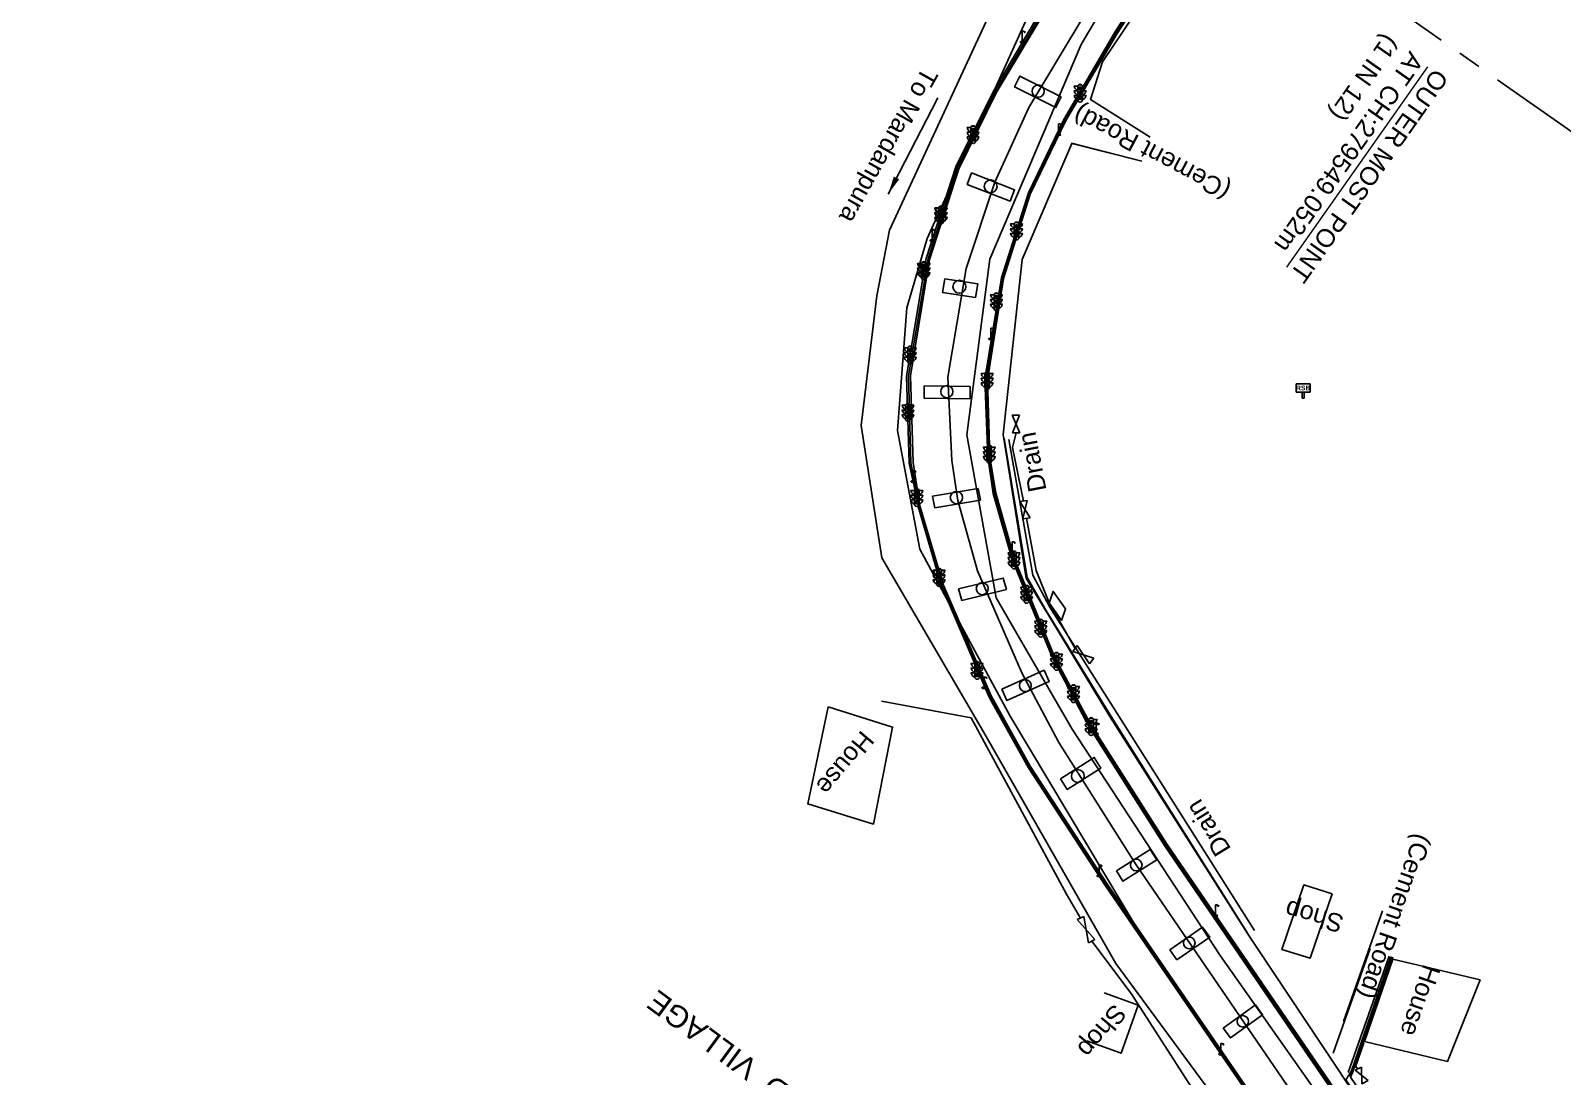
# Model space of a CAD drawing. Header units: metres. Extents: x 646303 to 662875, y 3366650 to 3378730.
# Drawn here: x 661105.9 to 661317.6, y 3367594.7 to 3367739.2 of the extents above; entities that cross this region are included whole.
import ezdxf
from ezdxf.enums import TextEntityAlignment as Align

# ---------------------------------------------------------------- set-up
doc = ezdxf.new("R2010")
doc.units = ezdxf.units.M
doc.header["$MEASUREMENT"] = 0
doc.header["$PDMODE"] = 3
doc.header["$PDSIZE"] = 0.5
doc.linetypes.add('CENTER', pattern=[50.8, 31.75, -6.35, 6.35, -6.35])
doc.layers.add('BOUNDARY DIMENTION', color=10, linetype='Continuous', lineweight=0)
doc.layers.add("SHAMBU STN. SRJ's", color=251, linetype='Continuous', lineweight=0)
for name, color, linetype in [('BRIDGE_PARAPET', 7, 'Continuous'), ('COMMERCIAL_BLD_PUC', 251, 'Continuous'), ('COMPOUND_WALL', 251, 'Continuous'), ('DFCC Boundary', 6, 'CENTER'), ('DRAIN_BOTTOM', 5, 'Continuous'), ('DRAIN_TOP', 5, 'Continuous'), ('Gate', 251, 'Continuous'), ('GRILL', 251, 'Continuous'), ('LAMP_POST', 7, 'Continuous'), ('NAME_BOARD', 251, 'Continuous'), ('PIER_OR_ABUTMENT', 7, 'Continuous'), ('RESIDENTIAL_BL_PUC', 251, 'Continuous'), ('RESIDENTIAL_BL_SEMI', 251, 'Continuous'), ('Sign Board', 251, 'Continuous'), ('SIGNAL_POST', 8, 'Continuous'), ('SUB_ROAD_CENTRE', 34, 'Continuous'), ('SUB_ROAD_EDGE', 34, 'Continuous'), ('TOPO_GATE', 251, 'Continuous'), ('TOPO_TEXT', 251, 'Continuous'), ('Village Name', 7, 'Continuous')]:
    doc.layers.add(name, color=color, linetype=linetype)
doc.styles.add('NB', font='swissbo.ttf', dxfattribs={"height": 1.5})
doc.styles.get("Standard").update_dxf_attribs({"font": 'arial.ttf'})
doc.styles.add('Style-Arial', font='arial.ttf')
doc.styles.add('Vill txt', font='arial.ttf', dxfattribs={"height": 3})
doc.dimstyles.new('DIM', dxfattribs={"dimtxt": 2.5, "dimasz": 2.5, "dimexe": 0.18, "dimexo": 0.0625, "dimgap": 0.09, "dimtad": 0, "dimtih": 1, "dimtoh": 1, "dimdec": 3, "dimzin": 0, "dimdsep": 46, "dimtxsty": 'Standard', "dimcen": 0.09, "dimadec": 0, "dimazin": 0, "dimtfac": 1, "dimtdec": 3, "dimtofl": 0, "dimtmove": 0, "dimatfit": 3, "dimfxl": 1, "dimtolj": 1, "dimtzin": 0, "dimarcsym": 0})
doc.dimstyles.new('ISO-25', dxfattribs={"dimtxt": 2.5, "dimasz": 2.5, "dimexe": 1.25, "dimexo": 0.625, "dimtad": 1, "dimtxsty": 'Standard', "dimcen": 2.5, "dimadec": 0, "dimazin": 0, "dimtfac": 1, "dimtmove": 0, "dimatfit": 3, "dimfxl": 1, "dimarcsym": 0})

# ---------------------------------------------------------------- blocks, each defined once
blk = doc.blocks.new('GT')
at = {"layer": 'Gate'}
for p, q in [((-0.5, -0.5), (-0.5, 0.5)), ((-0.5, 0.5), (0.5, -0.5)), ((0.5, 0.5), (0.5, -0.5))]:
    blk.add_line(p, q, dxfattribs=at)
blk.add_lwpolyline([(0.5, 0.5), (-0.5, -0.5)], dxfattribs=at)
blk = doc.blocks.new('LP')
for points in [[(0, 0), (0, 1.5)], [(0.25, 1.35), (0.44, 1.35)]]:
    blk.add_lwpolyline(points)
for centre, radius, start, end in [((0.07, 0.99), 0.519, 57.6425, 97.3165), ((0.34, 1.33), 0.094, 11.7012, 168.0476)]:
    blk.add_arc(centre, radius, start, end)
at = {"extrusion": (0, 0, -1)}
blk.add_ellipse((0, 0.01), major_axis=(0.308, 0), ratio=0.400495, dxfattribs=at)
blk.add_ellipse((0.35, 1.36), major_axis=(0.0017, 0.0438), ratio=0.461056, start_param=1.74022, end_param=4.575836)
blk = doc.blocks.new('RSB')
at = {"layer": 'Sign Board'}
for p, q in [((-0.98, 0.82), (-0.98, 1.98)), ((-0.98, 1.98), (0.98, 1.98)), ((-0.98, 0.82), (0.98, 0.82)), ((-0.13, 0.82), (-0.13, 0)), ((-0.13, 0), (0.13, 0)), ((0.13, 0.82), (0.13, 0)), ((0.98, 1.98), (0.98, 0.82))]:
    blk.add_line(p, q, dxfattribs=at)
at = {"layer": 'Sign Board', "style": 'NB', "width": 1.025371}
blk.add_text('RSB', height=0.65, dxfattribs=at).set_placement((0, 1.4), align=Align.MIDDLE)
blk = doc.blocks.new('SIG')
for color, points in [(1, [(-0.22, 0.42, 0.180295), (-0.01, 0.33, -0.00255), (0.01, 0.33, -0.00255), (0.02, 0.33, 0.180295), (0.23, 0.42, -0.002654), (0.25, 0.44, 0.184495), (0.33, 0.65, 1.000001), (-0.32, 0.65, 0.184495), (-0.24, 0.44, -0.002654)]), (2, [(0.23, -0.23, -0.002654), (0.25, -0.21, 0.184495), (0.33, 0.01, 1.000001), (-0.32, 0.01, 0.184495), (-0.24, -0.21, -0.002654), (-0.22, -0.23, 0.180295), (-0.01, -0.32, -0.00255), (0.01, -0.32, -0.00255), (0.02, -0.32, 0.180295)]), (3, [(0.23, -0.88, -0.002654), (0.25, -0.86, 0.184495), (0.33, -0.64, 1.000001), (-0.32, -0.64, 0.184495), (-0.24, -0.86, -0.002654), (-0.22, -0.88, 0.395599)])]:
    blk.add_hatch(color=color).paths.add_polyline_path(points)
for p, q in [((-0.31, 0.98), (-0.32, -0.9)), ((0.33, -0.9), (0.32, 0.98))]:
    blk.add_line(p, q)
for points in [[(-0.31, 0.98), (-0.81, 0.98, 0.198758), (-0.42, 0.41, 0.003814), (-0.31, 0.39, 0.003814)], [(-0.31, 0.33), (-0.81, 0.33, 0.198758), (-0.42, -0.23, 0.003727), (-0.32, -0.26, 0.003727)], [(0.32, 0.98), (0.82, 0.98, -0.198758), (0.44, 0.41, -0.003814), (0.32, 0.39, -0.003814)], [(0.32, 0.33), (0.82, 0.33, -0.198758), (0.44, -0.23, -0.003727), (0.33, -0.26, -0.003727)], [(-0.32, -0.32), (-0.81, -0.32, 0.198758), (-0.42, -0.88, 0.003639), (-0.32, -0.9)], [(0.33, -0.32), (0.82, -0.32, -0.198758), (0.44, -0.88, -0.003639), (0.33, -0.9)]]:
    blk.add_lwpolyline(points, format="xyb")
for centre, radius, start, end in [((0.01, 0.91), 0.324, 12.4049, 167.5951), ((0.01, 0.81), 0.357, 27.7578, 152.2422), ((0.01, -0.9), 0.324, 181.4572, 358.5428)]:
    blk.add_arc(centre, radius, start, end)
blk = doc.blocks.new('*D1461')
at = {"layer": 'BOUNDARY DIMENTION', "color": 0, "lineweight": -2, "transparency": 16777216}
for p, q in [((662244.85, 3367095.44), (662244.16, 3367095.87)), ((662242.98, 3367093.66), (662239.54, 3367088.19)), ((662233.82, 3367079.1), (662238.08, 3367085.88)), ((662233.03, 3367076.64), (662232.33, 3367077.07))]:
    blk.add_line(p, q, dxfattribs=at)
at = {"layer": 'BOUNDARY DIMENTION', "color": 0, "transparency": 16777216}
for points in [[(662242.62, 3367093.88), (662243.33, 3367093.44), (662244.31, 3367095.78)], [(662233.46, 3367079.32), (662234.17, 3367078.87), (662232.49, 3367076.98)]]:
    blk.add_solid(points, dxfattribs=at)
at = {"layer": 'Defpoints', "color": 0, "linetype": 'Continuous', "ltscale": 0.5, "transparency": 16777216}
for p in [(647418.1, 3377902.15), (647420.31, 3377900.52), (647398.68, 3377871.33)]:
    blk.add_point(p, dxfattribs=at)
at = {"layer": 'Defpoints', "color": 0, "transparency": 16777216}
for p in [(662244.31, 3367095.78), (662244.9, 3367095.41), (662233.08, 3367076.61)]:
    blk.add_point(p, dxfattribs=at)
at = {"layer": 'DFCC Boundary', "color": 0, "linetype": 'Continuous', "lineweight": -2, "ltscale": 0.5, "transparency": 16777216}
for p, q in [((647420.26, 3377900.55), (647417.96, 3377902.26)), ((647416.61, 3377900.14), (647413.17, 3377895.5)), ((647397.96, 3377874.97), (647411.54, 3377893.3)), ((647398.63, 3377871.36), (647396.32, 3377873.07))]:
    blk.add_line(p, q, dxfattribs=at)
at = {"layer": 'DFCC Boundary', "color": 0, "linetype": 'Continuous', "ltscale": 0.5, "transparency": 16777216}
for points in [[(647416.28, 3377900.39), (647416.95, 3377899.9), (647418.1, 3377902.15)], [(647397.62, 3377875.22), (647398.29, 3377874.72), (647396.47, 3377872.96)]]:
    blk.add_solid(points, dxfattribs=at)
at = {"layer": 'BOUNDARY DIMENTION', "color": 0, "transparency": 16777216, "insert": (662238.81, 3367087.03), "char_height": 2.5, "attachment_point": 5, "rotation": 145}
blk.add_mtext('\\A1;22.208 m', dxfattribs=at)
at = {"layer": 'DFCC Boundary', "color": 0, "linetype": 'Continuous', "ltscale": 0.5, "transparency": 16777216, "insert": (647412.36, 3377894.4), "char_height": 2.5, "attachment_point": 5, "rotation": 145}
blk.add_mtext('\\A1;36.332 m', dxfattribs=at)
blk = doc.blocks.new('*D1462')
at = {"layer": 'BOUNDARY DIMENTION', "color": 0, "lineweight": -2, "transparency": 16777216}
for p, q in [((662551.8, 3366887.49), (662550.44, 3366888.48)), ((662549.11, 3366886.35), (662541.43, 3366875.79)), ((662534.84, 3366866.73), (662539.82, 3366873.58)), ((662534.58, 3366863.83), (662533.22, 3366864.82))]:
    blk.add_line(p, q, dxfattribs=at)
at = {"layer": 'BOUNDARY DIMENTION', "color": 0, "transparency": 16777216}
for points in [[(662548.78, 3366886.6), (662549.45, 3366886.11), (662550.58, 3366888.38)], [(662534.5, 3366866.98), (662535.18, 3366866.49), (662533.37, 3366864.71)]]:
    blk.add_solid(points, dxfattribs=at)
at = {"layer": 'Defpoints', "color": 0, "linetype": 'Continuous', "ltscale": 0.5, "transparency": 16777216}
for p in [(647247.45, 3378028.49), (647249.19, 3378027.21), (647225.93, 3377999.21)]:
    blk.add_point(p, dxfattribs=at)
at = {"layer": 'Defpoints', "color": 0, "transparency": 16777216}
for p in [(662551.85, 3366887.45), (662533.37, 3366864.71), (662534.63, 3366863.79)]:
    blk.add_point(p, dxfattribs=at)
at = {"layer": 'DFCC Boundary', "color": 0, "linetype": 'Continuous', "lineweight": -2, "ltscale": 0.5, "transparency": 16777216}
for p, q in [((647247.5, 3378028.45), (647249.34, 3378027.1)), ((647247.71, 3378025.19), (647242.02, 3378017.45)), ((647229.16, 3377999.94), (647240.4, 3378015.24)), ((647225.98, 3377999.17), (647227.82, 3377997.82))]:
    blk.add_line(p, q, dxfattribs=at)
at = {"layer": 'DFCC Boundary', "color": 0, "linetype": 'Continuous', "ltscale": 0.5, "transparency": 16777216}
for points in [[(647247.37, 3378025.44), (647248.05, 3378024.94), (647249.19, 3378027.21)], [(647228.82, 3378000.19), (647229.49, 3377999.7), (647227.68, 3377997.93)]]:
    blk.add_solid(points, dxfattribs=at)
at = {"layer": 'BOUNDARY DIMENTION', "color": 0, "transparency": 16777216, "insert": (662540.62, 3366874.68), "char_height": 2.5, "attachment_point": 5, "rotation": 145}
blk.add_mtext('\\A1;29.264 m', dxfattribs=at)
at = {"layer": 'DFCC Boundary', "color": 0, "linetype": 'Continuous', "ltscale": 0.5, "transparency": 16777216, "insert": (647241.21, 3378016.35), "char_height": 2.5, "attachment_point": 5, "rotation": 145}
blk.add_mtext('\\A1;36.332 m', dxfattribs=at)
blk = doc.blocks.new('*D1463')
at = {"layer": 'BOUNDARY DIMENTION', "color": 0, "lineweight": -2, "transparency": 16777216}
for p, q in [((662172.51, 3367140.93), (662173.68, 3367140.19)), ((662172.2, 3367138.17), (662169.01, 3367133.1)), ((662164.89, 3367126.55), (662167.55, 3367130.78)), ((662162.55, 3367125.07), (662163.71, 3367124.34))]:
    blk.add_line(p, q, dxfattribs=at)
at = {"layer": 'BOUNDARY DIMENTION', "color": 0, "transparency": 16777216}
for points in [[(662171.85, 3367138.39), (662172.55, 3367137.95), (662173.53, 3367140.29)], [(662164.54, 3367126.77), (662165.24, 3367126.33), (662163.56, 3367124.44)]]:
    blk.add_solid(points, dxfattribs=at)
at = {"layer": 'Defpoints', "color": 0, "linetype": 'Continuous', "ltscale": 0.5, "transparency": 16777216}
for p in [(647211.24, 3378055.28), (647211.52, 3378055.08), (647189.88, 3378025.9)]:
    blk.add_point(p, dxfattribs=at)
at = {"layer": 'Defpoints', "color": 0, "transparency": 16777216}
for p in [(662172.46, 3367140.96), (662173.53, 3367140.29), (662162.49, 3367125.11)]:
    blk.add_point(p, dxfattribs=at)
at = {"layer": 'DFCC Boundary', "color": 0, "linetype": 'Continuous', "lineweight": -2, "ltscale": 0.5, "transparency": 16777216}
for p, q in [((647211.47, 3378055.12), (647211.1, 3378055.39)), ((647209.75, 3378053.28), (647208.18, 3378051.16)), ((647191.09, 3378028.11), (647206.55, 3378048.96)), ((647189.83, 3378025.93), (647189.46, 3378026.21))]:
    blk.add_line(p, q, dxfattribs=at)
at = {"layer": 'DFCC Boundary', "color": 0, "linetype": 'Continuous', "ltscale": 0.5, "transparency": 16777216}
for points in [[(647209.42, 3378053.52), (647210.09, 3378053.03), (647211.24, 3378055.28)], [(647190.76, 3378028.36), (647191.43, 3378027.86), (647189.6, 3378026.1)]]:
    blk.add_solid(points, dxfattribs=at)
at = {"layer": 'BOUNDARY DIMENTION', "color": 0, "transparency": 16777216, "insert": (662168.28, 3367131.94), "char_height": 2.5, "attachment_point": 5, "rotation": 145}
blk.add_mtext('\\A1;18.726 m', dxfattribs=at)
at = {"layer": 'DFCC Boundary', "color": 0, "linetype": 'Continuous', "ltscale": 0.5, "transparency": 16777216, "insert": (647207.37, 3378050.06), "char_height": 2.5, "attachment_point": 5, "rotation": 145}
blk.add_mtext('\\A1;36.332 m', dxfattribs=at)

msp = doc.modelspace()

# ---------------------------------------------------------------- linework, layer by layer
at = {"layer": 'BRIDGE_PARAPET', "linetype": 'Continuous'}
for points in [[(661331.305, 3367866.073, 281.358), (661317.799, 3367846.869, 281.744), (661316.599, 3367845.024, 281.838), (661288.314, 3367804.445, 281.913), (661284.716, 3367799.18, 281.919), (661258.579, 3367761.511, 281.794), (661247.045, 3367744.448, 281.614), (661238.994, 3367730.801, 281.196), (661233.755, 3367720.339, 280.903), (661229.66, 3367707.682, 280.622), (661226.979, 3367691.404, 280.112), (661227.308, 3367679.408, 279.746), (661228.623, 3367673.46, 279.563), (661231.834, 3367662.536, 279.174), (661238.475, 3367647.123, 278.543), (661243.869, 3367637.373, 278.109), (661254.542, 3367621.073, 277.414), (661285.184, 3367576.397, 275.581)], [(661285.3051, 3367576.5252, 275.584), (661254.6631, 3367621.2012, 277.417), (661243.9901, 3367637.5012, 278.112), (661238.5961, 3367647.2512, 278.546), (661231.9551, 3367662.6642, 279.177), (661228.7441, 3367673.5882, 279.566), (661227.57, 3367679.445, 279.733), (661227.22, 3367691.452, 280.123), (661229.966, 3367707.624, 280.618), (661234.012, 3367720.29, 280.919), (661239.17, 3367730.628, 281.193), (661247.28, 3367744.309, 281.644), (661258.733, 3367761.395, 281.797), (661284.976, 3367798.97, 281.907), (661288.593, 3367804.363, 281.91), (661316.736, 3367844.864, 281.844), (661318.014, 3367846.68, 281.741), (661331.484, 3367865.892, 281.363)], [(661339.861, 3367860.564, 281.34), (661324.108, 3367837.765, 281.858), (661303.929, 3367808.824, 281.91), (661296.109, 3367797.41, 281.935), (661266.985, 3367755.747, 281.951), (661255.8565, 3367738.9405, 281.547), (661248.7465, 3367726.8715, 281.093), (661243.8168, 3367716.608, 280.685), (661240.1338, 3367704.873, 280.21), (661237.9108, 3367690.825, 279.62), (661238.2068, 3367680.176, 279.257), (661239.0428, 3367675.175, 279.122), (661241.6438, 3367666.026, 278.836), (661247.2762, 3367652.4159, 278.4116), (661252.1499, 3367643.2257, 278.0291), (661262.7949, 3367626.5368, 277.364), (661314.433, 3367551.392, 274.247), (661330.948, 3367527.324, 273.413), (661356.6081, 3367489.5921, 271.993), (661390.365, 3367440.158, 270.289), (661406.95, 3367415.797, 269.378), (661407.0561, 3367415.8794, 269.392)], [(661407.0561, 3367415.8794, 269.392), (661390.548, 3367440.318, 270.275), (661356.754, 3367489.706, 271.996), (661331.0691, 3367527.4522, 273.416), (661314.5541, 3367551.5202, 274.25), (661262.916, 3367626.665, 277.367), (661252.297, 3367643.307, 278.03), (661247.425, 3367652.48, 278.412), (661241.79, 3367666.069, 278.836), (661239.189, 3367675.218, 279.122), (661238.353, 3367680.219, 279.257), (661238.057, 3367690.868, 279.62), (661240.28, 3367704.916, 280.21), (661243.963, 3367716.651, 280.685), (661248.874, 3367726.78, 281.09), (661255.984, 3367738.849, 281.544), (661267.158, 3367755.549, 281.779), (661296.416, 3367797.228, 281.935), (661304.188, 3367808.671, 281.872), (661324.349, 3367837.714, 281.75), (661340.164, 3367860.44, 281.346)]]:
    msp.add_polyline3d(points, dxfattribs=at)
at = {"layer": 'COMMERCIAL_BLD_PUC', "linetype": 'Continuous'}
msp.add_polyline3d([(661285.777, 3367619.907, 270.943), (661282.749, 3367611.011, 271.831), (661278.835, 3367612.191, 270.674), (661281.8765, 3367621.1266, 270.674)], close=True, dxfattribs=at)
msp.add_polyline3d([(661254.2698, 3367606.1947, 269.896), (661258.9771, 3367604.509, 269.896), (661256.604, 3367597.882, 268.958), (661251.8967, 3367599.5677, 268.958)], dxfattribs=at)
at = {"layer": 'COMPOUND_WALL', "linetype": 'Continuous'}
for points in [[(661243.126, 3367674.162, 269.702), (661241.611, 3367681.539, 269.472), (661242.101, 3367683.588, 270.056)], [(661250.247, 3367653.794, 269.922), (661246.689, 3367660.089, 269.922), (661244.885, 3367664.589, 269.731), (661243.547, 3367671.798, 269.711)], [(661250.987, 3367616.553, 268.022), (661249.058, 3367619.86, 269.328), (661235.876, 3367644.234, 269.527), (661223.519, 3367646.504, 269.102)], [(661292.72, 3367617.524, 268.72), (661287.369, 3367602.244, 269.098)], [(661276.29, 3367579.226, 268.051), (661271.793, 3367584.723, 267.817), (661258.013, 3367606.107, 268.397), (661252.582, 3367613.339, 268.072)], [(661289.392, 3367595.742, 269.162), (661289.013, 3367595.99, 269.409), (661290.162, 3367599.3, 269.316)]]:
    msp.add_polyline3d(points, dxfattribs=at)
at = {"layer": 'DFCC Boundary', "ltscale": 0.5, "flags": 128}
msp.add_lwpolyline([(662565.6431, 3366842.0459), (662548.217, 3366854.2838), (662532.9064, 3366864.9999), (662517.5595, 3366875.7415), (662503.9915, 3366885.2805), (662490.4749, 3366894.7833), (662474.3945, 3366906.0736), (662458.24, 3366917.4159), (662441.4584, 3366929.1606), (662424.5366, 3366941.0035), (662407.7649, 3366952.7786), (662401.9048, 3366956.8928), (662320.9687, 3367015.5234), (662173.0911, 3367118.297), (662018.0169, 3367217.942), (662022.9408, 3367225.2355), (661945.6773, 3367280.5926), (661744.5178, 3367412.7853), (661728.4159, 3367389.8783), (661409.5023, 3367613.7762), (661431.3001, 3367645.1669), (661427.7408, 3367647.6718), (661418.8583, 3367653.9104), (661409.9095, 3367660.1956), (661395.2505, 3367670.5394), (661384.8196, 3367677.9127), (661375.1078, 3367684.7268), (661367.5374, 3367690.0517), (661358.0886, 3367696.6907), (661348.6239, 3367703.3322), (661344.5162, 3367706.2202), (661344.9668, 3367706.8618), (661335.3627, 3367713.6144), (661327.3851, 3367719.2077), (661318.2791, 3367725.5812), (661309.8813, 3367731.4842), (661284.4315, 3367749.4044), (661267.3402, 3367761.4491), (661243.4783, 3367778.4888), (661216.7453, 3367741.0546), (661213.241, 3367743.5572), (661195.5836, 3367756.6071), (661177.9702, 3367769.626), (661156.4467, 3367785.8356), (661148.0607, 3367792.1995), (661133.6905, 3367803.0041), (661119.5191, 3367813.6733), (661105.6946, 3367823.9215), (661093.9054, 3367832.6241), (661077.5228, 3367844.5054), (661061.2799, 3367856.285), (661045.32, 3367867.5775), (661029.0726, 3367879.0734), (661013.2584, 3367890.1762), (660997.2782, 3367901.3956), (660980.9788, 3367912.8451), (660964.6327, 3367924.3276), (660947.3461, 3367936.4864), (660930.1333, 3367948.5934), (660912.5707, 3367960.9093), (660894.9306, 3367973.2796), (660877.6422, 3367985.4277), (660860.2634, 3367997.6393), (660842.9781, 3368009.8166), (660825.4983, 3368022.131), (660811.339, 3368032.2028), (660797.4119, 3368042.1094), (660782.5128, 3368052.5993), (660767.4808, 3368063.1827), (660751.0012, 3368074.7254), (660734.3125, 3368086.4147), (660719.3275, 3368096.9585), (660704.3795, 3368107.4761), (660688.7093, 3368118.477), (660672.9397, 3368129.5475), (660655.797, 3368141.5941), (660638.5652, 3368153.7032), (660622.8618, 3368164.7374), (660607.1396, 3368175.7847), (660591.9852, 3368186.3839), (660576.7315, 3368197.0526), (660560.3095, 3368208.6108), (660544.116, 3368220.0082), (660528.3397, 3368231.0748), (660512.5414, 3368242.1568), (660497.4509, 3368252.7533), (660482.4222, 3368263.3065), (660466.968, 3368274.1704), (660451.6169, 3368284.9618), (660435.5277, 3368296.2674), (660419.4587, 3368307.5588), (660403.2343, 3368318.9753), (660387.0692, 3368330.3501), (660371.9016, 3368340.9863), (660362.0092, 3368347.9233), (660341.7308, 3368362.192), (660326.8725, 3368372.6492), (660312.0627, 3368383.0453), (660297.0115, 3368393.6109), (660281.2321, 3368404.7091), (660265.4328, 3368415.8212), (660253.8818, 3368423.9326), (660242.0763, 3368432.2231), (660226.6332, 3368443.1155), (660211.0272, 3368454.1226), (660195.2302, 3368465.2236), (660179.3654, 3368476.3723), (660162.5154, 3368488.1794), (660145.4635, 3368500.1281), (660129.3603, 3368511.4565), (660113.1961, 3368522.8278), (660097.2382, 3368534.0507), (660081.2523, 3368545.2932), (660064.458, 3368557.1251), (660047.7677, 3368568.8837), (660032.4691, 3368579.6352), (660017.2758, 3368590.3126), (660000.1632, 3368602.3052), (659983.0731, 3368614.282), (659967.2319, 3368625.4031), (659951.3427, 3368636.5582), (659932.0647, 3368650.1756), (659913.1258, 3368663.5536), (659898.2493, 3368674.0163), (659881.7667, 3368685.6055), (659866.0047, 3368696.7435), (659850.3373, 3368707.8146), (659834.6333, 3368718.8575), (659818.6461, 3368730.0995), (659804.3398, 3368740.181), (659789.9481, 3368750.3227), (659772.9194, 3368762.3136), (659755.8766, 3368774.3145), (659741.0752, 3368784.7603), (659726.3396, 3368795.1596), (659712.011, 3368805.2432), (659697.6029, 3368815.3827), (659684.3535, 3368824.7302), (659671.1528, 3368834.0432), (659654.2885, 3368845.8933), (659636.8714, 3368858.1319), (659622.1467, 3368868.7872), (659608.2832, 3368878.8192), (659592.7424, 3368889.7844), (659576.9096, 3368900.9551), (659562.5868, 3368911.0537), (659553.5917, 3368917.3959), (659534.7433, 3368930.6917), (659521.2685, 3368940.2021), (659508.0292, 3368949.5538), (659494.8098, 3368958.8914), (659481.3273, 3368968.4018), (659467.9498, 3368977.8382), (659454.4923, 3368987.2582), (659440.7837, 3368996.854), (659425.5597, 3369007.614), (659410.0492, 3369018.5753), (659397.5675, 3369027.3641), (659384.5623, 3369036.5214), (659370.5054, 3369046.4276), (659356.4132, 3369056.3585), (659342.3201, 3369066.3092), (659331.8447, 3369073.7055), (659314.7098, 3369085.825), (659301.2296, 3369095.3614), (659287.1805, 3369105.2924), (659273.0852, 3369115.2561), (659259.8762, 3369124.5882), (659246.575, 3369133.9855), (659233.3676, 3369143.319), (659220.1207, 3369152.6803), (659206.3404, 3369162.3938), (659192.4106, 3369172.2127), (659178.3672, 3369182.1367), (659164.3785, 3369192.022), (659162.9385, 3369193.0388), (659183.6795, 3369222.4635), (659172.119, 3369230.6258), (659159.1298, 3369239.7969), (659148.6068, 3369247.2055), (659138.0069, 3369254.6684), (659119.1994, 3369267.9214), (659100.365, 3369281.1933), (659085.533, 3369291.6533), (659070.676, 3369302.1309), (659061.4534, 3369308.6334), (659052.1019, 3369315.2268), (659038.8969, 3369324.5617), (659025.7603, 3369333.8483), (659012.2746, 3369343.3047), (659000.2935, 3369351.7058), (658985.7542, 3369361.9126), (658972.701, 3369371.0824), (658959.9309, 3369380.1093), (658947.2513, 3369389.0721), (658932.3759, 3369399.5827), (658921.8345, 3369407.031), (658905.9406, 3369418.2511), (658894.3687, 3369426.4196), (658881.1048, 3369435.7663), (658867.8714, 3369445.0915), (658853.3089, 3369455.3761), (658838.9326, 3369465.5292), (658823.5657, 3369476.1988), (658807.8953, 3369487.0791), (658792.9935, 3369497.6726), (658789.1301, 3369500.4191), (658764.5252, 3369517.7675), (658750.6615, 3369527.5465), (658735.8772, 3369537.9899), (658721.0329, 3369548.4756), (658706.8044, 3369558.4963), (658692.4812, 3369568.5836), (658679.0099, 3369578.0951), (658665.5152, 3369587.6232), (658651.2818, 3369597.6569), (658636.9905, 3369607.7316), (658622.1701, 3369618.1873), (658607.4224, 3369628.5918), (658593.6263, 3369638.3112), (658579.8399, 3369648.0238), (658566.1309, 3369657.6871), (658552.3621, 3369667.3926), (658537.8692, 3369677.626), (658523.3279, 3369687.8934), (658509.6438, 3369697.5459), (658495.8531, 3369707.2734), (658481.9269, 3369717.1048), (658467.9459, 3369726.9748), (658454.4251, 3369736.5125), (658440.9599, 3369746.011), (658427.1565, 3369755.7285), (658413.3787, 3369765.428), (658398.646, 3369775.8103), (658383.9067, 3369786.1972), (658371.4552, 3369794.9743), (658359.0483, 3369803.72), (658345.546, 3369813.2195), (658332.0048, 3369822.7464), (658318.5168, 3369832.2514), (658305.0219, 3369841.7615), (658291.2617, 3369851.4373), (658277.4987, 3369861.115), (658264.1625, 3369870.4871), (658250.7424, 3369879.918), (658237.5823, 3369889.1736), (658224.3865, 3369898.4543), (658209.4318, 3369909.0033), (658194.5636, 3369919.4914), (658180.151, 3369929.6325), (658165.7287, 3369939.7804), (658156.9292, 3369945.9856), (658133.9487, 3369962.1448), (658109.9616, 3369979.0407), (658086.1386, 3369995.8212), (658069.4823, 3370007.553), (658052.6981, 3370019.3752), (658033.9581, 3370032.6043), (658015.0826, 3370045.9289), (657994.939, 3370060.1316), (657974.6985, 3370074.4026), (657960.2252, 3370084.5842), (657945.643, 3370094.8424), (657928.629, 3370106.7917), (657911.5911, 3370118.7415), (657890.9691, 3370133.2895), (657870.7134, 3370147.5792), (657850.3966, 3370161.8284), (657830.1146, 3370176.0529), (657812.1714, 3370188.7253), (657794.2418, 3370201.388), (657775.9501, 3370214.2546), (657757.6685, 3370227.1142), (657736.4935, 3370242.019), (657715.8063, 3370256.5806), (657697.09, 3370269.7238), (657676.8418, 3370283.9453), (657670.0518, 3370288.7482), (657661.5164, 3370294.7857), (657642.367, 3370308.2307), (657623.1765, 3370321.7045), (657605.0199, 3370334.4839), (657586.8248, 3370347.2905), (657568.2781, 3370360.3555), (657549.69, 3370373.4497), (657534.1551, 3370384.3835), (657518.595, 3370395.335), (657503.5822, 3370405.9238), (657488.6113, 3370416.483), (657477.4694, 3370424.3177), (657456.7199, 3370394.899), (657452.1854, 3370398.0875), (657436.4649, 3370409.1418), (657420.2829, 3370420.542), (657404.1975, 3370431.8742), (657387.5582, 3370443.5761), (657370.8643, 3370455.3165), (657356.3586, 3370465.5498), (657342.0257, 3370475.6612), (657334.1018, 3370481.2282), (657342.1648, 3370492.6732), (657327.3432, 3370503.0861), (657304.5869, 3370519.0736), (657286.4992, 3370531.7939), (657268.5013, 3370544.451), (657251.4778, 3370556.4153), (657234.5183, 3370568.3346), (657219.7856, 3370578.7204), (657205.1604, 3370589.0304), (657189.9505, 3370599.7163), (657174.7446, 3370610.3994), (657157.229, 3370622.7139), (657139.8436, 3370634.9368), (657122.2775, 3370647.282), (657104.8724, 3370659.514), (657088.6726, 3370670.9041), (657072.3463, 3370682.3832), (657052.4463, 3370696.3561), (657032.2468, 3370710.5392), (657017.2111, 3370721.1335), (657002.3465, 3370731.6074), (656985.5169, 3370743.3847), (656968.6279, 3370755.2036), (656952.6202, 3370766.4469), (656936.5129, 3370777.7603), (656917.7376, 3370790.961), (656898.7021, 3370804.3447), (656880.5471, 3370817.1216), (656862.3859, 3370829.9029), (656845.3825, 3370841.8619), (656828.6857, 3370853.6052), (656810.2968, 3370866.5434), (656792.0928, 3370879.3517), (656770.106, 3370894.8035), (656748.097, 3370910.271), (656728.4902, 3370924.0664), (656709.0221, 3370937.7643), (656692.8289, 3370949.1481), (656676.4723, 3370960.6469), (656657.4402, 3370974.0598), (656638.281, 3370987.5622), (656621.3401, 3370999.4861), (656604.5392, 3371011.3113), (656585.7485, 3371024.5046), (656566.9099, 3371037.7317), (656537.298, 3371058.585), (656532.701, 3371052.0376), (656368.7794, 3371159.4659), (656280.7288, 3371198.5806), (656189.7218, 3371230.5142), (656096.9021, 3371265.9123), (656004.8733, 3371310.8246), (655917.3616, 3371369.3401), (655838.0052, 3371438.656), (655768.8371, 3371518.5854), (655712.6719, 3371608.6179), (655647.9895, 3371736.3311)], dxfattribs=at)
at = {"layer": 'DRAIN_BOTTOM', "linetype": 'Continuous'}
for points in [[(661288.192, 3367594.825, 267.586), (661288.4714, 3367595.3549, 267.55), (661293.994, 3367611.202, 267.587)], [(661294.08, 3367611.17, 267.59), (661288.5601, 3367595.24, 267.559), (661288.2714, 3367594.6801, 267.565)]]:
    msp.add_polyline3d(points, dxfattribs=at)
at = {"layer": 'DRAIN_TOP', "linetype": 'Continuous'}
for points in [[(661274.193, 3367614.317, 268.283), (661255.239, 3367644.415, 268.561), (661246.2176, 3367659.0682, 268.57), (661243.629, 3367663.578, 268.58), (661240.4319, 3367682.8051, 268.663)], [(661241.083, 3367682.664, 268.642), (661244.416, 3367663.908, 268.591), (661246.781, 3367659.488, 268.556), (661256.086, 3367644.817, 268.576), (661275.055, 3367614.832, 268.288)], [(661293.884, 3367611.206, 267.705), (661288.45, 3367595.464, 267.897), (661288.095, 3367594.857, 267.892), (661287.6783, 3367594.1913, 267.968), (661300.113, 3367575.671, 267.845)], [(661300.886, 3367576.21, 267.842), (661288.315, 3367594.589, 267.91), (661288.656, 3367595.295, 267.91), (661294.157, 3367611.147, 267.742)]]:
    msp.add_polyline3d(points, dxfattribs=at)
at = {"layer": 'GRILL', "linetype": 'Continuous'}
for points in [[(661390.678, 3367440.293, 270.276), (661356.804, 3367489.773, 271.998), (661331.052, 3367527.333, 273.398), (661314.459, 3367551.433, 274.241), (661293.673, 3367581.894, 275.485), (661262.978, 3367626.706, 277.368), (661252.396, 3367643.333, 278.03), (661247.471, 3367652.56, 278.411), (661241.864, 3367666.119, 278.846), (661239.297, 3367675.24, 279.124), (661238.467, 3367680.277, 279.259), (661238.146, 3367690.853, 279.618), (661240.357, 3367704.906, 280.208), (661244.064, 3367716.582, 280.687), (661248.986, 3367726.731, 281.097), (661256.072, 3367738.774, 281.531), (661266.889, 3367755.466, 281.789), (661285.165, 3367778.523, 282.081), (661290.898, 3367786.849, 282.107)], [(661322.617, 3367521.577, 273.404), (661306.14, 3367545.591, 274.324), (661285.092, 3367576.314, 275.578), (661254.478, 3367621.021, 277.413), (661243.82, 3367637.288, 278.11), (661238.382, 3367647.062, 278.55), (661231.733, 3367662.54, 279.181), (661228.56, 3367673.422, 279.57)]]:
    msp.add_polyline3d(points, dxfattribs=at)
at = {"layer": 'PIER_OR_ABUTMENT', "linetype": 'Continuous'}
for points in [[(661248.333, 3367730.03, 278.814), (661247.615, 3367728.532, 278.816), (661241.884, 3367731.38, 278.776), (661242.602, 3367732.878, 278.776)], [(661235.961, 3367719.499, 278.6), (661241.883, 3367717.175, 278.533), (661241.277, 3367715.594, 278.535), (661235.3547, 3367717.9181, 278.535)], [(661232.234, 3367704.867, 278.766), (661236.793, 3367704.179, 278.56), (661236.483, 3367702.307, 278.466), (661231.9195, 3367702.9957, 278.466)], [(661229.384, 3367690.062, 277.518), (661235.738, 3367689.974, 277.506), (661235.746, 3367688.295, 277.485), (661229.392, 3367688.383, 277.485)], [(661237.167, 3367674.302, 277.011), (661230.857, 3367673.247, 277.031), (661230.545, 3367674.833, 277.022), (661236.855, 3367675.888, 277.022)], [(661240.763, 3367661.932, 276.63), (661234.587, 3367660.436, 276.707), (661234.159, 3367662.033, 276.771), (661240.3355, 3367663.5291, 276.771)], [(661240.115, 3367648.165, 276.159), (661245.966, 3367650.777, 276.187), (661246.655, 3367649.227, 276.155), (661240.8039, 3367646.615, 276.155)], [(661248.249, 3367635.774, 276.354), (661252.914, 3367638.733, 276.363), (661253.824, 3367637.278, 276.342), (661249.159, 3367634.319, 276.342)], [(661255.955, 3367623.084, 275.222), (661260.62, 3367626.043, 275.231), (661261.53, 3367624.588, 275.21), (661256.865, 3367621.629, 275.21)], [(661263.326, 3367612.17, 274.787), (661267.864, 3367615.279, 274.819), (661268.863, 3367613.903, 274.775), (661264.3249, 3367610.7939, 274.775)], [(661270.73, 3367601.349, 274.281), (661275.189, 3367604.54, 274.254), (661276.173, 3367603.176, 274.243), (661271.7139, 3367599.985, 274.243)]]:
    msp.add_polyline3d(points, close=True, dxfattribs=at)
for centre, radius in [((661245.154, 3367730.7995, 269.22), 0.8502), ((661238.592, 3367717.6365, 269.123), 0.8887), ((661234.2675, 3367703.773, 268.915), 0.8995), ((661232.531, 3367689.2765, 269.129), 0.8447), ((661233.8605, 3367674.6425, 269.226), 0.8479), ((661237.426, 3367662.0625, 269.199), 0.8352), ((661243.382, 3367648.6635, 269.023), 0.8266), ((661250.6295, 3367636.1645, 268.546), 0.8867), ((661258.6995, 3367623.8785, 268.603), 0.8026), ((661266.0285, 3367613.11, 269.399), 0.8026), ((661273.4275, 3367602.2805, 271.287), 0.7863)]:
    msp.add_circle(centre, radius, dxfattribs=at)
at = {"layer": 'RESIDENTIAL_BL_PUC', "linetype": 'Continuous'}
for points in [[(661216.113, 3367645.71, 271.202), (661225.044, 3367642.941, 269.513), (661222.385, 3367629.537, 269.464), (661213.3095, 3367632.3508, 269.464)], [(661301.739, 3367596.75, 273.285), (661290.226, 3367599.477, 269.512), (661294.146, 3367610.867, 269.168), (661306.2302, 3367608.0047, 269.168)]]:
    msp.add_polyline3d(points, close=True, dxfattribs=at)
at = {"layer": 'RESIDENTIAL_BL_SEMI', "linetype": 'Continuous'}
msp.add_polyline3d([(661246.689, 3367660.089, 269.922), (661247.239, 3367661.674, 269.891), (661248.947, 3367659.267, 270.521), (661248.3969, 3367657.6817, 270.521)], close=True, dxfattribs=at)
at = {"layer": "SHAMBU STN. SRJ's", "lineweight": 13, "flags": 128}
msp.add_lwpolyline([(661279.4963, 3367706.4697), (661298.9959, 3367734.1543)], dxfattribs=at)
at = {"layer": 'SUB_ROAD_CENTRE', "linetype": 'Continuous'}
msp.add_polyline3d([(661403.05, 3367412.92, 268.555), (661385.601, 3367438.353, 269.534), (661352.437, 3367486.964, 271.293), (661327.003, 3367524.131, 272.658), (661310.255, 3367548.689, 273.524), (661289.135, 3367579.401, 274.793), (661258.601, 3367624.049, 276.618), (661248.026, 3367640.817, 277.255), (661242.915, 3367650.423, 277.622), (661236.774, 3367664.518, 278.167), (661234.052, 3367674.26, 278.524), (661233.21, 3367679.764, 278.653), (661232.692, 3367691.265, 279.023), (661235.203, 3367706.291, 279.541), (661239.146, 3367718.232, 279.93), (661243.878, 3367728.553, 280.286), (661251.765, 3367741.689, 280.776), (661262.56, 3367758.952, 281.024), (661292.38, 3367801.506, 281.042), (661322.112, 3367843.754, 281.02), (661335.63, 3367863.232, 280.566)], dxfattribs=at)
at = {"layer": 'SUB_ROAD_EDGE', "linetype": 'Continuous'}
for points in [[(661399.166, 3367410.158, 268.441), (661381.752, 3367435.982, 269.461), (661348.857, 3367484.068, 271.189), (661322.768, 3367521.94, 272.61), (661306.424, 3367545.734, 273.447), (661285.329, 3367576.576, 274.698), (661254.711, 3367621.193, 276.524), (661244.038, 3367637.523, 277.245), (661238.651, 3367647.258, 277.659), (661232.003, 3367662.629, 278.262), (661228.815, 3367673.506, 278.663), (661227.857, 3367679.472, 278.851), (661227.509, 3367691.475, 279.239), (661230.147, 3367707.518, 279.744), (661234.183, 3367720.075, 280.049), (661239.355, 3367730.567, 280.326), (661247.521, 3367744.184, 280.73), (661259.057, 3367761.372, 280.942), (661288.83, 3367804.208, 280.993), (661318.273, 3367846.513, 280.85), (661331.647, 3367865.7, 280.483)], [(661406.847, 3367415.72, 268.432), (661390.088, 3367440.433, 269.4), (661356.573, 3367489.59, 271.132), (661330.821, 3367527.2, 272.587), (661314.206, 3367551.36, 273.453), (661293.252, 3367581.791, 274.667), (661262.691, 3367626.436, 276.517), (661252.099, 3367643.101, 277.169), (661247.148, 3367652.486, 277.546), (661241.543, 3367666.081, 278.025), (661238.927, 3367675.212, 278.292), (661238.178, 3367680.299, 278.405), (661237.803, 3367690.987, 278.788), (661240.087, 3367705.011, 279.369), (661243.812, 3367716.745, 279.817), (661248.716, 3367726.894, 280.218), (661255.86, 3367739.06, 280.69), (661266.798, 3367755.911, 280.995), (661295.818, 3367797.648, 281.015), (661325.202, 3367839.924, 280.896), (661339.565, 3367860.525, 280.513)], [(661249.2045, 3367757.1946, 269.1325), (661256.218, 3367751.08, 269.388), (661258.511, 3367741.472, 269.322), (661254.063, 3367734.839, 269.219), (661252.386, 3367729.643, 269.169), (661260.641, 3367724.427, 268.351)], [(661396.091, 3367407.425, 268.065), (661367.069, 3367449.905, 268.09), (661344.516, 3367482.002, 267.864), (661341.615, 3367486.365, 267.86), (661324.333, 3367512.304, 267.816), (661315.956, 3367524.543, 267.662), (661299.143, 3367551.037, 267.888), (661290.486, 3367563.935, 267.914), (661277.976, 3367580.236, 267.917), (661255.884, 3367610.271, 268.282), (661237.585, 3367642.255, 268.534), (661223.545, 3367666.337, 268.738), (661220.711, 3367684.608, 268.804), (661222.84, 3367702.53, 268.946), (661224.589, 3367711.57, 269.067), (661240.872, 3367746.721, 269.3), (661243.525, 3367751.028, 269.207)], [(661398.649, 3367409.821, 268.134), (661369.787, 3367452.162, 268.19), (661344.531, 3367488.728, 267.996), (661326.93, 3367514.379, 267.856), (661301.293, 3367552.592, 267.939), (661280.846, 3367582.764, 267.884), (661259.832, 3367613.404, 268.125), (661241.261, 3367644.439, 268.481), (661228.784, 3367667.508, 268.638), (661225.699, 3367683.907, 268.755), (661227.002, 3367700.862, 268.878), (661229.821, 3367710.434, 268.955), (661244.739, 3367743.404, 269.168), (661247.996, 3367747.332, 269.258), (661253.355, 3367746.261, 269.337)], [(661253.355, 3367746.261, 269.337), (661254.564, 3367743.072, 269.294), (661251.098, 3367737.233, 269.319), (661238.469, 3367707.57, 269.111), (661235.303, 3367683.302, 268.852), (661239.343, 3367660.804, 268.626), (661249.83, 3367642.639, 268.4), (661270.306, 3367611.359, 268.12), (661297.405, 3367572.936, 267.755), (661303.248, 3367564.596, 267.856), (661311.427, 3367556.596, 267.734), (661316.973, 3367548.916, 267.711), (661345.901, 3367505.821, 267.86), (661371.637, 3367468.169, 268.095), (661396.721, 3367431.121, 268.1), (661407.102, 3367415.891, 268.112)], [(661260.641, 3367724.427, 268.351), (661252.386, 3367729.643, 269.169)], [(661259.482, 3367721.116, 268.296), (661249.805, 3367723.575, 269.1), (661242.958, 3367707.542, 268.984)], [(661259.482, 3367721.116, 268.296), (661249.783, 3367723.603, 269.1)], [(661409.905, 3367417.524, 267.982), (661399.448, 3367433.17, 268.064), (661373.952, 3367470.334, 268.049), (661349.821, 3367506.488, 267.822), (661348.85, 3367507.632, 267.825), (661347.363, 3367510.157, 267.84), (661332.39, 3367529.808, 267.831), (661324.433, 3367542.559, 267.786), (661321.158, 3367547.563, 267.808), (661319.516, 3367550.072, 267.836), (661313.972, 3367558.418, 267.806), (661306.546, 3367567.183, 267.858), (661299.923, 3367575.66, 267.74), (661274.167, 3367614.255, 268.01), (661255.074, 3367644.406, 268.377), (661243.514, 3367663.502, 268.58), (661240.327, 3367683.339, 268.636), (661242.958, 3367707.542, 268.984)], [(661285.933, 3367597.863, 268.023), (661291.04, 3367612.351, 267.827)], [(661287.969, 3367595.224, 267.946), (661293.665, 3367611.293, 267.715)]]:
    msp.add_polyline3d(points, dxfattribs=at)

# ---------------------------------------------------------------- block references
at = {"layer": 'LAMP_POST', "linetype": 'Continuous'}
for p in [(661242.953, 3367737.572, 282.053), (661247.959, 3367724.769, 282.854), (661230.503, 3367710.161, 281.42), (661238.612, 3367696.542, 280.982), (661227.857, 3367676.848, 280.203), (661241.571, 3367667.023, 278.894), (661237.674, 3367648.353, 280.252), (661253.174, 3367641.984, 278.007), (661253.566, 3367622.369, 277.497), (661269.674, 3367616.863, 276.971), (661270.403, 3367597.728, 276.437)]:
    msp.add_blockref('LP', p, dxfattribs=at)
at = {"layer": 'NAME_BOARD'}
msp.add_blockref('RSB', (661281.7732, 3367688.3926), dxfattribs=at)
at = {"layer": 'SIGNAL_POST', "linetype": 'Continuous'}
for p in [(661250.944, 3367730.512, 281.588), (661236.152, 3367724.784, 281.372), (661231.668, 3367713.653, 281.173), (661231.741, 3367713.709, 281.088), (661242.154, 3367711.464, 280.928), (661229.302, 3367705.986, 281.063), (661229.376, 3367706.015, 280.85), (661239.378, 3367701.686, 280.444), (661227.458, 3367694.344, 280.557), (661238.095, 3367690.793, 279.724), (661227.147, 3367686.411, 280.288), (661238.389, 3367680.64, 279.692), (661228.382, 3367674.643, 279.955), (661241.803, 3367666.017, 279.435), (661231.455, 3367663.618, 279.622), (661231.458, 3367663.593, 279.645), (661243.545, 3367661.267, 279.158), (661245.508, 3367656.588, 278.977), (661236.703, 3367650.761, 279.108), (661247.673, 3367652.013, 278.811), (661250.025, 3367647.546, 278.62), (661252.466, 3367643.004, 278.374)]:
    msp.add_blockref('SIG', p, dxfattribs=at)
at = {"layer": 'TOPO_GATE'}
for p, xscale, zscale, rotation in [((661242.0755, 3367684.8055), 2.435534027738035, 2.435534027738035, 91), ((661243.3315, 3367672.9735), 2.42863953729137, 2.42863953729137, 99.99999999999987), ((661251.39, 3367652.917), 2.88137328349988, 2.88137328349988, 143), ((661251.777, 3367614.961), 3.554469862320532, 3.554469862320532, 296), ((661289.8575, 3367594.813), 2.078202348599658, 2.078202348599658, 117)]:
    msp.add_blockref('GT', p, dxfattribs=dict(at, xscale=xscale, zscale=zscale, rotation=rotation))

# ---------------------------------------------------------------- texts
at = {"layer": "SHAMBU STN. SRJ's", "lineweight": 13, "insert": (661297.2389, 3367735.9692), "char_height": 2.5, "width": 55.3987, "attachment_point": 4, "rotation": 234.863671, "line_spacing_factor": 0.648, "style": 'Style-Arial'}
msp.add_mtext('\\A1;\\pxsm1;OUTER MOST POINT\\PAT {\\A0;CH:279549.052m \\P(1 IN 12)}', dxfattribs=at)
at = {"layer": 'SUB_ROAD_EDGE', "color": 8, "linetype": 'Continuous'}
for s, rotation, p in [('To Mardanpura', 240.743696, (661229.2413, 3367734.2734)), ('(Cement Road)', 152, (661271.9673, 3367717.7853)), ('(Cement Road)', 250.699933, (661297.2323, 3367628.4278))]:
    msp.add_text(s, height=2.5, rotation=rotation, dxfattribs=at).set_placement(p)
at = {"layer": 'TOPO_TEXT'}
for s, rotation, p in [('Drain', 100.961457, (661246.3211, 3367675.6864)), ('House', 230, (661220.7655, 3367642.6255)), ('Drain', 121.689461, (661271.8858, 3367626.0919)), ('Shop', 164.173078, (661287.563, 3367616.8555)), ('House', 251.008507, (661298.4317, 3367610.316)), ('Shop', 230, (661255.6348, 3367604.8533))]:
    msp.add_text(s, height=2.5, rotation=rotation, dxfattribs=at).set_placement(p)
at = {"layer": 'Village Name', "style": 'Vill txt'}
msp.add_text('SHAMBHOO KHURD  VILLAGE', height=3, rotation=143.672966, dxfattribs=at).set_placement((661241.1938, 3367571.0458))

# ---------------------------------------------------------------- dimensions: what is measured, and where the dimension line sits
at = {"layer": 'BOUNDARY DIMENTION'}
for base, p1, p2, angle, picture, middle in [((662173.529, 3367140.2883), (662162.4923, 3367125.1074), (662172.4611, 3367140.9598), 57.836172, '*D1463', (662168.2806, 3367131.9424)), ((662533.3681, 3366864.7117), (662551.8505, 3366887.4548), (662534.6347, 3366863.7903), 233.96428, '*D1462', (662540.6227, 3366874.6837)), ((662244.3078, 3367095.7789), (662233.0795, 3367076.6056), (662244.9018, 3367095.4054), 57.836172, '*D1461', (662238.8082, 3367087.0333))]:
    dim = msp.add_linear_dim(base=base, p1=p1, p2=p2, angle=angle, dimstyle='DIM', override={"dimpost": ' m'}, dxfattribs=at)
    dim.commit()
    dim.dimension.update_dxf_attribs({"geometry": picture, "text_midpoint": middle, "dimtype": 129, "text_rotation": 145})

# ---------------------------------------------------------------- leaders
at = {"layer": 'SUB_ROAD_EDGE', "color": 8, "linetype": 'Continuous'}
msp.add_leader([(661224.4282, 3367716.5781), (661231.3095, 3367729.868)], dimstyle='ISO-25', override={"dimtxt": 0.5, "dimasz": 2.5, "dimtad": 0}, dxfattribs=at)

doc.saveas('drawing.dxf')
